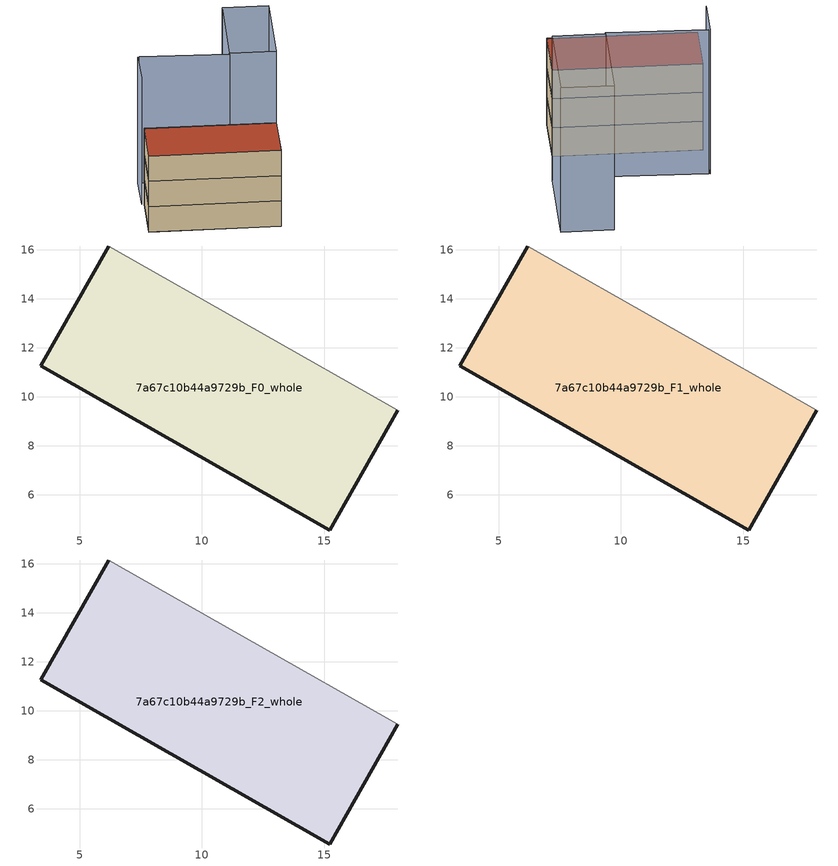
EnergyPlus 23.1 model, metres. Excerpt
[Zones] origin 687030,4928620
7a67c10b44a9729b_F0_whole
 floor ground (EU_floor_Construction): 15.21,4.55 17.99,9.45 6.19,16.16 3.42,11.27 z0
 wall outside (EU_wall_Construction): 17.99,9.45 15.21,4.55 3.42,11.27 6.19,16.16 z0:3
 wall adiabatic (EU_wall_Construction): 6.19,16.16 17.99,9.45 z0:3
7a67c10b44a9729b_F1_whole
 floor to 7a67c10b44a9729b_F0_whole (EU_floor_Construction): 15.21,4.55 17.99,9.45 6.19,16.16 3.42,11.27 z3
 wall outside (EU_wall_Construction): 17.99,9.45 15.21,4.55 3.42,11.27 6.19,16.16 z3:6
 wall adiabatic (EU_wall_Construction): 6.19,16.16 17.99,9.45 z3:6
7a67c10b44a9729b_F2_whole
 floor to 7a67c10b44a9729b_F1_whole (EU_floor_Construction): 15.21,4.55 17.99,9.45 6.19,16.16 3.42,11.27 z6
 wall outside (EU_wall_Construction): 17.99,9.45 15.21,4.55 3.42,11.27 6.19,16.16 z6:9
 wall adiabatic (EU_wall_Construction): 6.19,16.16 17.99,9.45 z6:9
 roof outside (EU_roof_Construction): 17.99,9.45 15.21,4.55 3.42,11.27 6.19,16.16 z9
shading: 5.98,16.33 8.04,19.97 / 16.1,15.09 8.15,19.91 / 20.34,12.92 16.19,15.3 / 16.19,15.3 20.74,23.23 / 20.74,23.23 24.89,20.85 / 24.89,20.85 20.34,12.92 z0:15
[Building]
EU S2 Campaign: North Axis=0; Terrain=City; Solar Distribution=FullExterior
[Site:Location]
Bologna: Latitude=44.5; Longitude=11.25; Time Zone=1; Elevation=37
[SizingPeriod:WeatherFileDays]
AnnualSizingPeriod: Begin Month=1; Begin Day of Month=1; End Month=12; End Day of Month=31; Day of Week for Start Day=Monday; Use Weather File Daylight Saving Period=No; Use Weather File Rain and Snow Indicators=No
[MATERIAL]
EU_InternalMass_Material: Roughness=MediumRough; Thickness=0.1; Conductivity=1; Density=1800; Specific Heat=900; Thermal Absorptance=0.9; Solar Absorptance=0.7; Visible Absorptance=0.7
[MATERIAL:NOMASS] Roughness=MediumRough; Thermal Absorptance=0.9; Solar Absorptance=0.7; Visible Absorptance=0.7
Name | Thermal Resistance
EU_wall_NoMass | 0.937881
EU_roof_NoMass | 0.548572
EU_floor_NoMass | 0.71348
[CONSTRUCTION]
EU_wall_Construction: EU_wall_NoMass
EU_roof_Construction: EU_roof_NoMass
EU_floor_Construction: EU_floor_NoMass
EU_InternalMass_Construction: EU_InternalMass_Material
[ZONE] Type=1; Multiplier=1; Ceiling Height=autocalculate; Volume=229; Floor Area=autocalculate; Part of Total Floor Area=Yes
7a67c10b44a9729b_F0_whole; 7a67c10b44a9729b_F1_whole; 7a67c10b44a9729b_F2_whole
[INTERNALMASS] Construction=EU_InternalMass_Construction; Surface Area=76.3333
Name | Zone or ZoneList
7a67c10b44a9729b_F0_whole_EU_InternalMass | 7a67c10b44a9729b_F0_whole
7a67c10b44a9729b_F1_whole_EU_InternalMass | 7a67c10b44a9729b_F1_whole
7a67c10b44a9729b_F2_whole_EU_InternalMass | 7a67c10b44a9729b_F2_whole
[OTHEREQUIPMENT] Fuel Type=Electricity; Design Level Calculation Method=Watts/Area; Power per Zone Floor Area=1; Fraction Latent=0; Fraction Radiant=0; Fraction Lost=0; Carbon Dioxide Generation Rate=0; EndUse Subcategory=EU_Step8_InternalGains
Name | Zone or ZoneList or Space or SpaceList | Schedule
EU_Step8_InternalGain_7a67c10b44a9729b_F0_whole_f000 | 7a67c10b44a9729b_F0_whole | EU_Step8_GainSchedule_7a67c10b44a9729b_F0_whole_f000
EU_Step8_InternalGain_7a67c10b44a9729b_F1_whole_f000 | 7a67c10b44a9729b_F1_whole | EU_Step8_GainSchedule_7a67c10b44a9729b_F1_whole_f000
EU_Step8_InternalGain_7a67c10b44a9729b_F2_whole_f000 | 7a67c10b44a9729b_F2_whole | EU_Step8_GainSchedule_7a67c10b44a9729b_F2_whole_f000
[ZONEVENTILATION:DESIGNFLOWRATE] Schedule=EU_AlwaysOn; Design Flow Rate Calculation Method=AirChanges/Hour; Air Changes per Hour=0.687892; Ventilation Type=Natural; Fan Pressure Rise=0; Fan Total Efficiency=1; Constant Term Coefficient=1; Temperature Term Coefficient=0; Velocity Term Coefficient=0; Velocity Squared Term Coefficient=0; Minimum Indoor Temperature=-100; Maximum Indoor Temperature=100; Delta Temperature=-100; Minimum Outdoor Temperature=-100; Maximum Outdoor Temperature=100; Maximum Wind Speed=40
Name | Zone or ZoneList or Space or SpaceList
EU_ConstantAir_7a67c10b44a9729b_F0_whole | 7a67c10b44a9729b_F0_whole
EU_ConstantAir_7a67c10b44a9729b_F1_whole | 7a67c10b44a9729b_F1_whole
EU_ConstantAir_7a67c10b44a9729b_F2_whole | 7a67c10b44a9729b_F2_whole
[HVACTEMPLATE:THERMOSTAT] Constant Heating Setpoint=20; Constant Cooling Setpoint=50
EU_HeatOnly_7a67c10b44a9729b_F0_whole; EU_HeatOnly_7a67c10b44a9729b_F1_whole; EU_HeatOnly_7a67c10b44a9729b_F2_whole
[HVACTEMPLATE:ZONE:IDEALLOADSAIRSYSTEM] System Availability Schedule=EU_AlwaysOn; Maximum Heating Supply Air Temperature=50; Minimum Cooling Supply Air Temperature=13; Maximum Heating Supply Air Humidity Ratio=0.0156; Minimum Cooling Supply Air Humidity Ratio=0.0077; Heating Limit=NoLimit; Cooling Limit=NoLimit; Heating Availability Schedule=EU_AlwaysOn; Cooling Availability Schedule=EU_CoolingOff; Dehumidification Control Type=ConstantSensibleHeatRatio; Cooling Sensible Heat Ratio=0.7; Dehumidification Setpoint=60; Humidification Control Type=None; Humidification Setpoint=30; Outdoor Air Method=None; Outdoor Air Flow Rate per Person=0.00944; Outdoor Air Flow Rate per Zone Floor Area=0; Outdoor Air Flow Rate per Zone=0; Demand Controlled Ventilation Type=None; Outdoor Air Economizer Type=NoEconomizer; Heat Recovery Type=None; Sensible Heat Recovery Effectiveness=0.7; Latent Heat Recovery Effectiveness=0.65
Name | Template Thermostat
7a67c10b44a9729b_F0_whole | EU_HeatOnly_7a67c10b44a9729b_F0_whole
7a67c10b44a9729b_F1_whole | EU_HeatOnly_7a67c10b44a9729b_F1_whole
7a67c10b44a9729b_F2_whole | EU_HeatOnly_7a67c10b44a9729b_F2_whole
[SIZING:ZONE] Zone Cooling Design Supply Air Temperature Input Method=SupplyAirTemperature; Zone Cooling Design Supply Air Temperature=13; Zone Heating Design Supply Air Temperature Input Method=SupplyAirTemperature; Zone Heating Design Supply Air Temperature=50; Zone Cooling Design Supply Air Humidity Ratio=0.008; Zone Heating Design Supply Air Humidity Ratio=0.008; Cooling Design Air Flow Method=DesignDay; Cooling Design Air Flow Rate=0; Cooling Minimum Air Flow per Zone Floor Area=0.000762; Cooling Minimum Air Flow=0; Cooling Minimum Air Flow Fraction=0.2; Heating Design Air Flow Method=DesignDay; Heating Design Air Flow Rate=0; Heating Maximum Air Flow per Zone Floor Area=0.002032; Heating Maximum Air Flow=0.141576; Heating Maximum Air Flow Fraction=0.3; Account for Dedicated Outdoor Air System=No; Dedicated Outdoor Air System Control Strategy=NeutralSupplyAir; Dedicated Outdoor Air Low Setpoint Temperature for Design=autosize; Dedicated Outdoor Air High Setpoint Temperature for Design=autosize; Zone Load Sizing Method=Sensible Load Only No Latent Load; Zone Latent Cooling Design Supply Air Humidity Ratio Input Method=HumidityRatioDifference; Zone Cooling Design Supply Air Humidity Ratio Difference=0.005; Zone Latent Heating Design Supply Air Humidity Ratio Input Method=HumidityRatioDifference; Zone Humidification Design Supply Air Humidity Ratio Difference=0.005
7a67c10b44a9729b_F0_whole; 7a67c10b44a9729b_F1_whole; 7a67c10b44a9729b_F2_whole
[SCHEDULE:CONSTANT]
Name | Hourly Value
EU_AlwaysOn | 1
EU_CoolingOff | 0
[SCHEDULE:FILE] Column Number=1; Rows to Skip at Top=0; Number of Hours of Data=8760; Column Separator=Comma; Interpolate to Timestep=No; Minutes per Item=60; Adjust Schedule for Daylight Savings=Yes
Name | File
EU_Step8_GainSchedule_7a67c10b44a9729b_F0_whole_f000 | ../../schedules/7a67c10b44a9729b/7a67c10b44a9729b_F0_whole_f000_gain.csv
EU_Step8_GainSchedule_7a67c10b44a9729b_F1_whole_f000 | ../../schedules/7a67c10b44a9729b/7a67c10b44a9729b_F1_whole_f000_gain.csv
EU_Step8_GainSchedule_7a67c10b44a9729b_F2_whole_f000 | ../../schedules/7a67c10b44a9729b/7a67c10b44a9729b_F2_whole_f000_gain.csv
